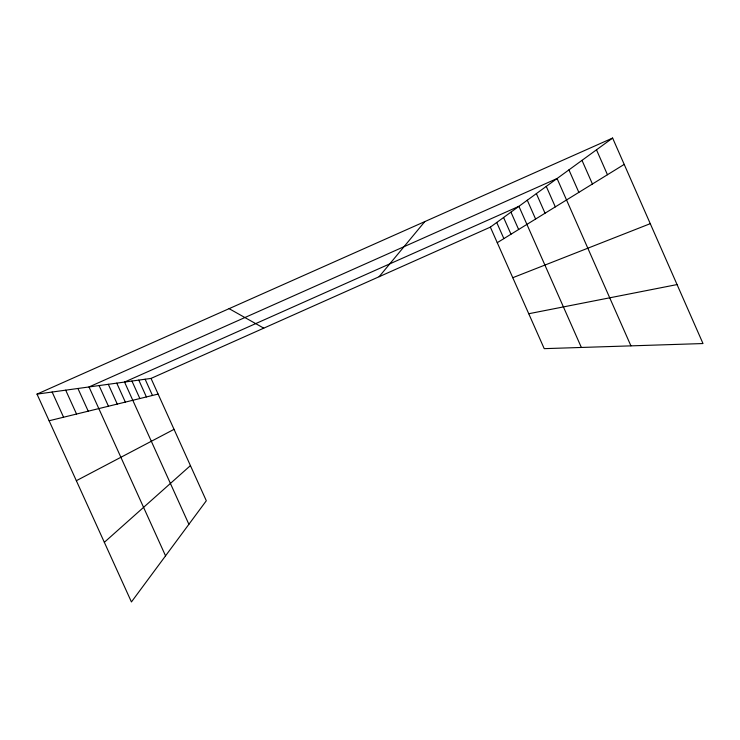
<?xml version="1.0" encoding="UTF-8"?>
<svg xmlns="http://www.w3.org/2000/svg" width="740" height="740" viewBox="0 0 740 740"><rect width="100%" height="100%" fill="white"/><g stroke="black" fill="none" stroke-linecap="round" stroke-linejoin="round"><path stroke-width="1.11" d="M379.13 276.714L424.806 221.602M104.34 542.309L190.43 465.608M490.361 227.125L612.618 138.056L703 343.545L544.224 348.651L490.361 227.125L151.034 378.418L37 394.115L131.433 601.944L206.312 500.758L151.034 378.418M497.262 242.683L624.209 164.4M76.35 480.704L174.039 429.339M37 394.115L612.618 138.056M512.783 277.704L650.275 223.665M49.108 420.764L158.11 394.078M528.749 313.732L677.063 284.576M229.104 308.654L263.755 328.153M99.086 385.568L108.456 406.232M165.547 555.842L89.013 386.955L557.072 178.525L630.924 345.858M77.931 388.482L88.227 411.19M65.703 390.165L76.544 414.049M52.142 392.024L63.575 417.221M145.133 379.232L152.468 395.456M138.787 380.101L146.4 396.945M131.942 381.045L139.86 398.546M188.894 524.299L124.542 382.062L518.916 206.321L581.353 347.449M116.763 383.135L125.347 402.098M108.308 384.3L117.262 404.077M503.57 217.495L510.979 234.219M496.725 222.481L503.875 238.604M568.93 169.886L578.846 192.372M546.259 186.397L555.315 206.886M536.37 193.603L545.038 213.222M527.287 200.226L535.603 219.04M510.942 212.13L518.638 229.502M596.486 149.804L607.457 174.733M582.001 160.358L592.426 184.001"/></g></svg>
